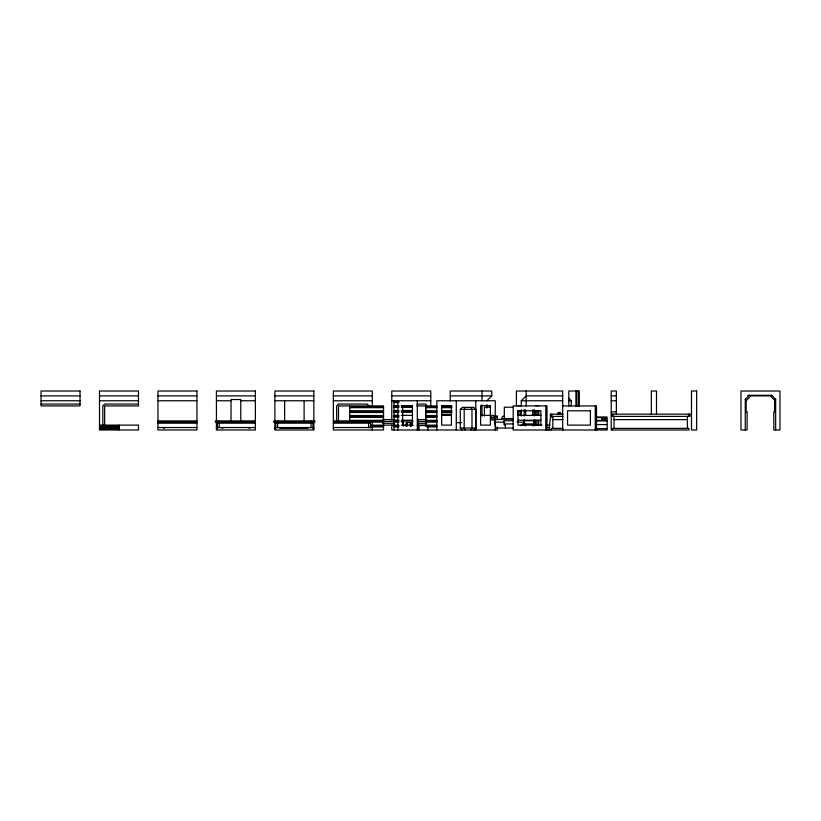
<?xml version="1.0" encoding="UTF-8"?>
<svg xmlns="http://www.w3.org/2000/svg" width="821" height="821" viewBox="0 0 821 821"><rect width="100%" height="100%" fill="white"/><g stroke="black" fill="none" stroke-linecap="round" stroke-linejoin="round"><path stroke-width="1.23" d="M505.408 424.816L504.31 424.816L504.31 420.742L513.022 420.742M525.307 424.816L524.209 424.816L524.209 420.742L534.163 420.742L534.163 424.816L533.065 424.816M548.972 429.988L550.481 417.047L553.005 417.047M465.25 407.38L464.193 409.33L464.193 428.039L465.25 429.988M470.936 429.988L471.993 428.039L471.993 409.33L470.936 407.38M557.592 413.917L558.434 412.47L560.107 412.47L560.948 413.917M745.263 399.488L749.163 395.301M486.884 400.761L491.758 395.886L491.758 391.012L450.247 391.012L450.247 401.069M521.273 405.882L521.273 400.761L526.148 395.886L562.683 395.886M462.408 429.988L460.304 428.039L460.304 409.33L462.408 407.38L473.779 407.38L475.893 409.33L475.893 428.039L473.779 429.988M312.924 423.174L314.771 422.045L314.771 420.906L273.957 420.906L273.957 422.045L275.805 423.174L312.924 423.174L312.924 427.72M249.05 428.326L250.508 427.546M279.899 428.326L307.506 428.326L308.973 427.546M520.422 425.689L524.865 423.338M747.798 395.301L771.863 395.301M41.05 395.886L80.017 395.886M99.505 395.886L138.482 395.886M157.96 395.886L196.937 395.886M216.426 395.886L255.393 395.886M274.881 395.886L313.848 395.886M333.336 395.886L372.303 395.886M391.791 395.886L430.768 395.886M450.247 395.886L491.758 395.886M611.204 395.886L616.366 395.886M41.05 400.761L80.017 400.761M99.505 400.761L138.482 400.761M157.96 400.761L196.937 400.761M216.426 400.761L231.04 400.761M240.779 400.761L255.393 400.761M274.881 400.761L313.848 400.761M333.336 400.761L372.303 400.761M391.791 400.761L430.768 400.761M521.273 400.761L562.683 400.761M568.82 400.761L571.262 400.761L571.262 405.882M611.204 400.761L616.366 400.761M746.135 400.761L750.722 395.886L770.211 395.886L775.075 400.761L775.075 411.865L773.813 411.865L773.813 429.988L779.95 429.988L779.95 391.012L740.983 391.012L740.983 429.988L747.12 429.988L747.12 411.865L745.848 411.865M394.039 401.643L398.914 401.643M394.039 402.536L398.914 402.536M41.05 404.065L80.017 404.065M138.482 404.065L104.667 404.065L102.82 405.923L102.82 425.114M416.883 404.065L425.606 404.065L427.454 405.923M394.039 405.625L398.914 405.625M401.346 405.625L412.44 405.625L412.44 425.114L401.346 425.114M517.846 405.625L521.191 405.625M535.384 405.625L538.73 405.625M416.883 405.923L436.905 405.923M441.893 405.923L451.858 405.923M562.672 405.923L596.487 405.923L596.487 429.988M394.039 406.518L398.914 406.518M401.346 406.518L412.306 406.518M349.705 406.795L383.52 406.795M425.699 406.795L436.905 406.795M441.893 406.795L451.858 406.795M490.63 407.195L484.411 407.195L484.411 416.001M513.022 407.195L504.31 407.195L504.31 424.816M394.039 407.401L398.914 407.401M401.346 407.401L412.306 407.401M349.705 407.668L383.52 407.668M425.699 407.668L436.905 407.668M441.893 407.668L451.858 407.668M460.304 409.33L475.893 409.33M394.039 410.5L398.914 410.5M401.346 410.5L412.306 410.5M349.705 410.736L383.52 410.736M425.699 410.736L436.905 410.736M441.893 410.736L451.858 410.736M394.039 411.393L398.914 411.393M401.346 411.393L412.306 411.393M349.705 411.608L383.52 411.608M425.699 411.608L436.905 411.608M441.893 411.608L451.858 411.608M611.204 411.865L616.366 411.865M394.039 412.275L398.914 412.275M401.346 412.275L412.306 412.275M349.705 412.491L383.52 412.491M425.699 412.491L436.905 412.491M441.893 412.491L451.858 412.491M563.011 414.143L550.347 414.143L550.347 416.401L563.011 416.401M441.77 414.4L451.714 414.4M394.039 415.375L398.914 415.375M401.346 415.375L412.44 415.375M441.667 415.375L451.417 415.375M480.644 415.375L490.383 415.375M518.051 415.375L540.906 415.375M349.705 415.549L383.52 415.549M425.699 415.549L436.905 415.549M494.93 415.949L497.423 415.949L497.423 419.777M504.31 416.196L503.14 416.196L501.98 417.366L501.98 419.008L513.022 419.008M394.039 416.257L398.914 416.257M349.705 416.421L383.52 416.421M425.699 416.421L436.905 416.421M494.93 416.801L497.423 416.801M596.282 417.047L607.15 417.047L607.15 429.988L513.187 429.988L513.187 405.923L546.991 405.923L546.991 429.988M394.039 417.15L398.914 417.15M349.705 417.304L383.52 417.304M425.699 417.304L436.905 417.304M596.21 417.54L606.226 417.54L606.226 420.414L596.21 420.414M491.789 417.715L494.129 417.715M494.93 417.653L497.423 417.653M501.98 418.577L513.022 418.577M494.447 419.459L504.494 419.459M552.841 419.623L562.98 419.623M614.026 419.623L687.423 419.623M382.442 419.634L394.593 419.634M417.951 419.634L426.735 419.634M394.039 420.239L398.914 420.239M401.346 420.239L412.44 420.239M518.051 420.239L540.906 420.239M349.705 420.362L383.52 420.362M425.699 420.362L436.905 420.362M157.96 420.906L196.937 420.906M255.393 420.906L215.492 420.906L215.492 422.045L217.349 423.174L255.393 423.174M333.336 420.906L372.303 420.906L372.303 429.988M596.282 420.906L607.15 420.906M394.039 421.132L398.914 421.132M401.346 421.132L413.158 421.019M349.705 421.235L383.52 421.235M425.699 421.235L436.905 421.235M382.442 421.46L394.593 421.46M417.951 421.46L426.735 421.46M394.039 422.015L398.914 422.015M401.346 422.015L403.778 422.015M157.96 422.045L196.937 422.045M215.492 422.045L255.393 422.045M273.957 422.045L314.771 422.045M333.336 422.045L368.608 422.045L370.456 423.174L370.456 427.72M370.989 422.117L383.52 422.117M425.699 422.117L436.905 422.117M494.447 422.158L504.699 422.158M517.045 422.158L524.609 422.158M456.343 422.682L461.566 422.682M157.96 423.174L196.937 423.174M333.336 423.174L370.456 423.174M382.442 423.287L394.593 423.287M417.951 423.287L426.735 423.287M513.166 423.913L505.408 423.913L505.408 428.039M596.282 424.57L607.15 424.57M99.505 425.114L138.482 425.114L138.482 429.988L99.505 429.988L99.505 391.012L138.482 391.012L138.482 405.923L104.667 405.923L104.667 425.309M370.989 425.175L398.914 425.114M417.263 425.114L436.905 425.175M541.942 425.114L518.051 425.114L518.051 410.787L540.906 410.787L540.906 425.114M546.304 425.114L550.08 425.114M403.285 425.504L406.99 425.504M410.685 425.504L413.158 425.504M370.989 426.048L383.52 426.048M394.039 426.007L398.914 426.007M426.941 426.048L436.905 426.048M99.505 426.335L118.994 426.335M370.989 426.93L383.52 426.93M394.039 426.889L398.914 426.889M426.941 426.93L436.905 426.93M99.505 427.546L118.994 427.546M157.96 427.546L196.937 427.546M216.426 427.546L255.393 427.546M274.881 427.546L313.848 427.546M333.336 427.546L372.303 427.546M546.971 427.546L549.485 427.546M460.304 428.039L475.893 428.039M513.453 428.039L495.761 428.039L494.745 422.158M562.98 428.377L551.291 428.377L551.291 429.988M596.282 428.593L607.15 428.593M99.505 428.767L118.994 428.767M216.426 428.849L217.349 428.849M274.881 428.849L275.805 428.849M312.924 428.849L313.848 428.849M279.766 427.546L281.223 428.326M221.301 427.546L222.768 428.326M162.845 427.546L164.303 428.326M568.82 398.318L571.262 400.761M368.998 405.923L367.151 404.065L338.498 404.065L336.651 405.923L336.651 421.276M771.771 395.301L775.66 399.488M775.66 399.016L775.66 429.988M774.788 400.463L774.788 411.865M746.135 400.463L746.135 411.865M745.263 399.016L745.263 429.988M688.593 414.143L688.593 416.401M687.423 416.401L687.423 428.377M656.502 414.277L656.502 391.012L651.34 391.012L651.34 414.277M616.366 414.277L616.366 391.012L611.204 391.012L611.204 429.988L688.983 429.988L688.983 428.377L612.476 428.377L612.476 429.988M614.026 416.401L614.026 428.377M612.856 414.143L612.856 416.401M595.266 405.923L595.266 429.988M579.267 406.169L579.267 391.012L568.82 391.012L568.82 406.097M578.425 391.012L578.425 406.169M576.753 391.012L576.753 406.169M575.911 391.012L575.911 406.169M562.672 429.988L562.683 391.012L516.409 391.012L516.409 406.097M560.107 412.47L560.107 414.4M558.434 412.47L558.434 414.4M552.841 416.401L552.841 428.377M551.671 414.143L551.671 416.401M545.78 405.923L545.78 429.988M538.73 410.5L538.73 415.375M538.73 420.239L538.73 425.114M537.899 410.5L537.899 415.375M537.899 420.239L537.899 425.114M536.216 410.5L536.216 415.375M536.216 420.239L536.216 425.114M535.384 410.5L535.384 415.375M535.384 420.239L535.384 425.114M534.163 409.556L534.163 416.001M534.163 419.777L534.163 424.816M533.065 425.976L533.065 423.913L525.307 423.913L525.307 425.976M532.737 409.71L532.737 415.354M526.148 391.012L526.148 405.882M525.635 409.71L525.635 415.354M524.209 409.556L524.209 416.001M524.209 419.777L524.209 424.816M522.536 423.944L522.536 425.114M521.273 409.73L521.273 416.144M521.191 410.51L521.191 415.395M520.36 410.51L520.36 415.395M518.677 410.51L518.677 415.395M517.846 410.51L517.846 415.395M497.423 427.012L497.423 429.988L391.791 429.988L391.791 424.96M495.258 429.988L495.258 400.761L436.803 400.761L436.803 429.988M486.884 404.599L486.884 408.068M482.009 391.012L482.009 400.761M482.009 404.599L482.009 416.144M475.77 400.761L475.77 429.988M456.281 400.761L456.281 429.988M430.768 406.097L430.768 391.012L391.791 391.012L391.791 419.983M427.936 429.988L427.936 425.576L419.008 425.576L419.008 429.988M425.699 426.181L425.699 405.923L425.606 419.952M418.094 419.069L418.094 429.988M417.314 400.761L417.314 429.988M411.28 426.284L411.28 422.579L406.21 422.579L406.21 426.284M410.315 422.579L410.315 426.284M407.175 422.579L407.175 426.284M403.285 421.019L403.285 426.14M402.701 405.625L402.701 425.114M397.826 400.761L397.826 429.988M394.039 400.761L394.039 429.988M372.303 406.097L372.303 391.012L333.336 391.012L333.336 429.988L383.52 429.988L383.52 405.923L338.498 405.923L338.498 421.799M368.608 420.906L368.608 427.72M349.705 405.923L349.705 421.46M311.077 420.906L311.077 427.72M307.506 427.546L307.506 428.326M304.109 400.761L304.109 421.46M284.62 400.761L284.62 421.46M277.652 420.906L277.652 427.72M275.805 423.174L275.805 427.72M240.779 421.276L240.779 399.54L231.04 399.54L231.04 421.276M219.197 420.906L219.197 427.72M217.349 423.174L217.349 427.72M118.994 425.114L118.994 429.988M80.017 391.012L41.05 391.012L41.05 405.923L80.017 405.923L80.017 391.012M196.937 391.012L157.96 391.012L157.96 429.988L196.937 429.988L196.937 391.012M255.393 391.012L216.426 391.012L216.426 429.988L255.393 429.988L255.393 391.012M313.848 391.012L274.881 391.012L274.881 429.988L313.848 429.988L313.848 391.012M696.649 391.012L691.487 391.012L691.487 429.988L696.649 429.988L696.649 391.012M451.417 405.625L441.667 405.625L441.667 425.114L451.417 425.114L451.417 405.625M490.383 405.625L480.644 405.625L480.644 425.114L490.383 425.114L490.383 405.625M590.402 410.787L567.547 410.787L567.547 425.114L590.402 425.114L590.402 410.787M689.927 414.143L611.532 414.143L611.532 416.401L689.927 416.401L689.927 414.143M492.959 415.375L491.789 415.375L491.789 420.044L494.129 420.044L494.129 416.545L492.959 415.375M605.18 418.074L601.598 418.074L601.598 419.88L605.18 419.88L605.18 418.074"/></g></svg>
